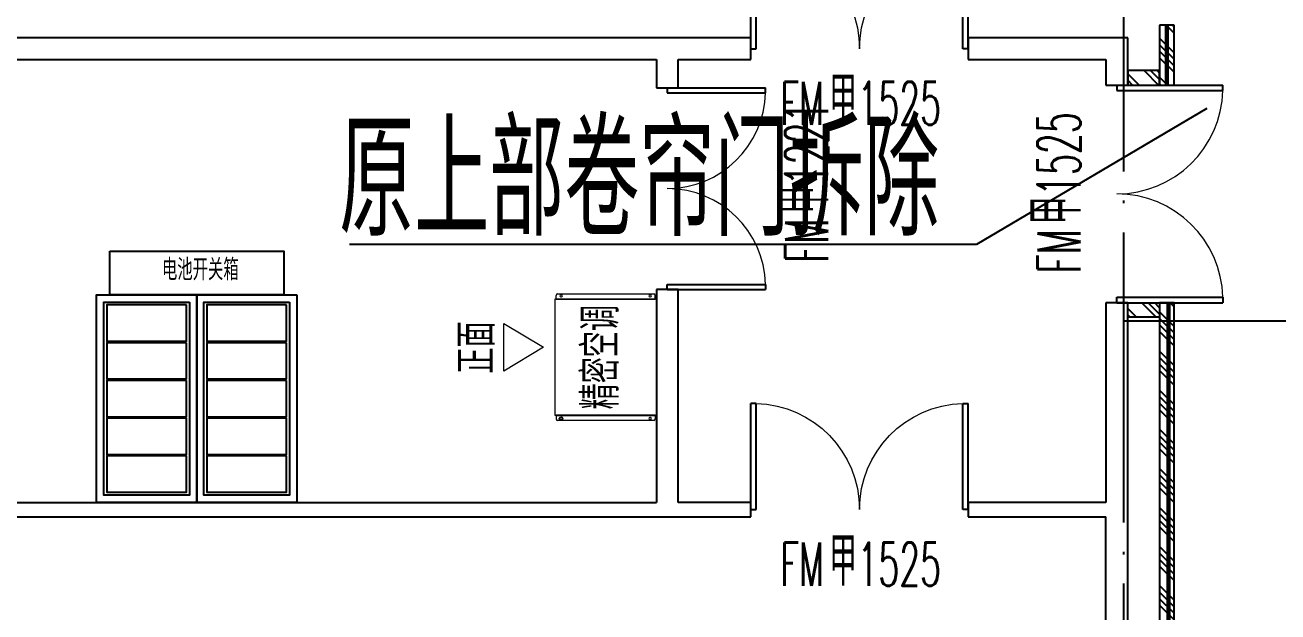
# Model space of a CAD drawing. Extents: x 758840 to 1108724, y -102573 to 143521.
# Drawn here: x 893760 to 902399, y 60083 to 64126 of the extents above; entities that cross this region are included whole.
import ezdxf

# ---------------------------------------------------------------- set-up
doc = ezdxf.new("R2010")
doc.units = 0
doc.header["$LTSCALE"] = 1000
doc.header["$MEASUREMENT"] = 0
for name, pattern in [('DASH', [0.35, 0.25, -0.1]), ('DASHDOT', [1, 0.5, -0.25, 0, -0.25]), ('DOTE', [2.42, 2, -0.2, 0.02, -0.2])]:
    doc.linetypes.add(name, pattern=pattern)
for name, color, linetype in [('01装修-房间名称', 7, 'Continuous'), ('02电气-设备', 255, 'Continuous'), ('DOOR_FIRE', 4, 'Continuous'), ('DOOR_FIRE_TEXT', 7, 'Continuous'), ('DOTE', 8, 'DOTE'), ('DUCT-新风管立管', 7, 'Continuous'), ('DX', 3, 'DASHDOT'), ('LWIRE', 1, 'Continuous'), ('WALL-MOVE', 6, 'Continuous'), ('内分隔填充', 193, 'Continuous'), ('内分隔墙体', 30, 'Continuous')]:
    doc.layers.add(name, color=color, linetype=linetype)
doc.layers.add('ACS_KT_LH', color=51, linetype='ACS-LH', lineweight=60)
doc.styles.add('_TCH_WINDOW', font='SIMPLEX.shx', dxfattribs={"width": 0.8, "height": 3.5, "bigfont": 'GBCBIG.shx'})
doc.styles.get("Standard").update_dxf_attribs({"font": 'gbenor.shx', "bigfont": 'gbcbig.shx'})
doc.styles.add('宋体', font='', dxfattribs={"width": 0.7})
doc.styles.add('设计说明', font='tssdeng.shx', dxfattribs={"width": 0.7, "bigfont": 'tssdchn.shx'})
doc.styles.get('宋体').set_extended_font_data('SimSun')
doc.linetypes.add('ACS-LH', pattern='A,1,-0.25,1,-0.25,1,-0.25,1,-0.4,["LH",宋体,S=0.25,R=0,X=-0.2,Y=-0.1],-0.4', length=5.55)

# ---------------------------------------------------------------- blocks, each defined once
blk = doc.blocks.new('*U362')
at = {"layer": 'DUCT-新风管立管', "color": 5, "ltscale": 5}
blk.add_lwpolyline([(-125, 275), (-125, -275), (125, -275), (125, 275)], close=True, dxfattribs=at)
blk = doc.blocks.new('*U363')
at = {"layer": '02电气-设备', "color": 0, "linetype": 'ByBlock', "lineweight": -2, "transparency": 16777216}
for p in [(0, 0), (260, 0), (520, 0), (780, 0), (1040, 0)]:
    blk.add_blockref('*U362', p, dxfattribs=at)
blk = doc.blocks.new('*U364')
at = {"layer": 'DUCT-新风管立管', "color": 5, "ltscale": 5}
blk.add_lwpolyline([(-125, 275), (-125, -275), (125, -275), (125, 275)], close=True, dxfattribs=at)
blk = doc.blocks.new('*U365')
at = {"layer": '02电气-设备', "color": 0, "linetype": 'ByBlock', "lineweight": -2, "transparency": 16777216}
for p in [(0, 0), (260, 0), (520, 0), (780, 0), (1040, 0)]:
    blk.add_blockref('*U364', p, dxfattribs=at)
blk = doc.blocks.new('精密空调 12.5KW')
at = {"layer": 'ACS_KT_LH', "linetype": 'ByBlock', "lineweight": 15}
for p, q in [((304.8, 1052.5), (632.7, 1052.5)), ((468.7, 779.5), (304.8, 1052.5)), ((632.7, 1052.5), (468.7, 779.5))]:
    blk.add_line(p, q, dxfattribs=at)
at = {"layer": 'DX', "linetype": 'ByBlock', "lineweight": 13}
for p, q in [((-3.1, 691.8), (-25.4, 691.8)), ((-3.1, 8.1), (-3.1, 691.8)), ((-0.4, 691.8), (-3.1, 691.8)), ((-0.4, 8.1), (-0.4, 691.8)), ((800.4, 691.8), (800.4, 8.1)), ((800.4, 691.8), (803.1, 691.8)), ((803.1, 691.8), (803.1, 8.1)), ((803.1, 691.8), (825.4, 691.8)), ((-35.4, 18.1), (-35.4, 681.8)), ((-28, 660), (-28, 654)), ((-16, 654), (-16, 660)), ((816, 660), (816, 654)), ((828, 654), (828, 660)), ((835.4, 681.8), (835.4, 18.1)), ((-28, 46), (-28, 40)), ((-3.1, 8.1), (-25.4, 8.1)), ((-16, 40), (-16, 46)), ((-0.4, 8.1), (-3.1, 8.1)), ((800.4, 8.1), (803.1, 8.1)), ((803.1, 8.1), (825.4, 8.1)), ((816, 46), (816, 40)), ((828, 40), (828, 46))]:
    blk.add_line(p, q, dxfattribs=at)
blk.add_lwpolyline([(0, 700), (0, 0), (800, 0), (800, 700)], close=True, dxfattribs=at)
blk.add_circle((-21.9, 657.8), 11.8, dxfattribs=at)
for centre, radius, start, end in [((-25.4, 681.8), 10, 90, 180), ((825.4, 681.8), 10, 0, 90), ((-22, 660), 6, 0, 180), ((-22, 654), 6, 180, 0), ((822, 660), 6, 0, 180), ((822, 654), 6, 180, 0), ((-25.4, 18.1), 10, 180, 270), ((-22, 46), 6, 0, 180), ((-22, 40), 6, 180, 0), ((822, 46), 6, 0, 180), ((822, 40), 6, 180, 0), ((825.4, 18.1), 10, 270, 0)]:
    blk.add_arc(centre, radius, start, end, dxfattribs=at)
at = {"linetype": 'ByBlock', "lineweight": 15}
blk.add_text('正面', height=250, dxfattribs=at).set_placement((287.2, 1115.2))
at = {"layer": 'LWIRE', "lineweight": -3}
blk.add_text('精密空调', height=250, dxfattribs=at).set_placement((39.9, 259.7))
blk = doc.blocks.new('$DorLib2D$00000002')
for p, q in [((-0.5, 0), (-0.5, 0.4875)), ((-0.475, 0.4875), (-0.5, 0.4875)), ((-0.475, 0), (-0.475, 0.4875)), ((0.475, 0), (0.475, 0.4875)), ((0.475, 0.4875), (0.5, 0.4875)), ((0.5, 0), (0.5, 0.4875)), ((-0.5, 0), (-0.475, 0)), ((0.5, 0), (0.475, 0))]:
    blk.add_line(p, q)
at = {"lineweight": 13}
for centre, start, end in [((-0.4875, 0), 0, 88.53072), ((0.4875, 0), 91.46928, 180)]:
    blk.add_arc(centre, 0.4875, start, end, dxfattribs=at)

msp = doc.modelspace()

# ---------------------------------------------------------------- hatches: boundary and pattern name
at = {"layer": '内分隔填充'}
h = msp.add_hatch(dxfattribs=at)
h.set_pattern_fill('ANSI34', color=256, scale=20, angle=90)
h.set_pattern_definition([(135, (17960.44, 56052.85), (-134.70384, -134.70384), []), (135, (17960.44, 56097.75), (-134.70384, -134.70384), []), (135, (17960.44, 56142.65), (-134.70384, -134.70384), []), (135, (17960.44, 56187.56), (-134.70384, -134.70384), [])])
h.paths.add_polyline_path([(901583.02, 62212.54), (901683.02, 62212.54), (901683.02, 57799.52), (901583.02, 57799.52)])
h.paths.add_polyline_path([(901683.02, 63712.54), (901583.02, 63712.54), (901583.02, 64125.52), (901683.02, 64125.52)])
h = msp.add_hatch(dxfattribs=at)
h.set_pattern_fill('ANSI34', color=256, scale=20, angle=90)
h.set_pattern_definition([(135, (0, 0), (-134.70384, -134.70384), []), (135, (3e-15, 44.9), (-134.70384, -134.70384), []), (135, (5e-15, 89.8), (-134.70384, -134.70384), []), (135, (8e-15, 134.7), (-134.70384, -134.70384), [])])
h.paths.add_polyline_path([(901363.02, 62212.54), (901583.02, 62212.54), (901583.02, 62112.63), (901363.02, 62112.63)])
h.paths.add_polyline_path([(901363.02, 63712.54), (901583.02, 63712.54), (901583.02, 63812.45), (901363.02, 63812.45)])

# ---------------------------------------------------------------- linework, layer by layer
at = {"layer": '01装修-房间名称'}
for p, q in [((901908.67, 63549.88), (900319.75, 62613.33)), ((900319.75, 62613.33), (895997.81, 62613.33))]:
    msp.add_line(p, q, dxfattribs=at)
at = {"layer": '02电气-设备', "color": 5, "ltscale": 5}
msp.add_lwpolyline([(894343.02, 62567.52), (895543.02, 62567.52), (895543.02, 62267.52), (894343.02, 62267.52)], close=True, dxfattribs=at)
at = {"layer": '02电气-设备', "color": 3, "ltscale": 5}
for points in [[(894943.02, 62267.52), (894943.02, 60837.52), (894253.02, 60837.52), (894253.02, 62267.52)], [(894893.02, 62217.52), (894893.02, 60887.52), (894303.02, 60887.52), (894303.02, 62217.52)], [(895633.02, 62267.52), (895633.02, 60837.52), (894943.02, 60837.52), (894943.02, 62267.52)], [(895583.02, 62217.52), (895583.02, 60887.52), (894993.02, 60887.52), (894993.02, 62217.52)]]:
    msp.add_lwpolyline(points, close=True, dxfattribs=at)
at = {"layer": 'DOTE'}
for p, q in [((901333.02, 103837.52), (901333.02, 34437.52)), ((901333.02, 62087.52), (912533.02, 62087.52))]:
    msp.add_line(p, q, dxfattribs=at)
at = {"layer": 'WALL-MOVE'}
for p, q in [((901583.02, 64125.52), (901583.02, 63712.54)), ((901683.02, 64125.52), (901583.02, 64125.52)), ((901683.02, 63712.54), (901683.02, 64125.52)), ((898188.06, 64037.54), (883162.57, 64037.54)), ((898763.26, 64037.54), (898188.06, 64037.54)), ((898763.26, 63887.54), (898763.26, 64037.54)), ((901363.02, 64037.54), (900263.26, 64037.54)), ((900263.26, 64037.54), (900263.26, 63887.54)), ((901363.02, 63712.54), (901363.02, 64037.54)), ((883162.57, 63887.54), (898113.06, 63887.54)), ((898113.06, 63887.54), (898113.06, 63694.33)), ((898263.06, 63887.54), (898763.26, 63887.54)), ((898263.06, 63694.33), (898263.06, 63887.54)), ((900263.26, 63887.54), (901213.02, 63887.54)), ((901213.02, 63887.54), (901213.02, 63712.54)), ((898113.06, 63694.33), (898263.06, 63694.33)), ((901213.02, 63712.54), (901363.02, 63712.54)), ((901583.02, 63712.54), (901683.02, 63712.54)), ((898263.06, 62304.35), (898113.06, 62304.35)), ((898113.06, 62304.35), (898113.06, 60837.52)), ((898263.06, 60837.52), (898263.06, 62304.35)), ((901363.02, 62212.54), (901213.02, 62212.54)), ((901213.02, 62212.54), (901213.02, 60837.52)), ((901363.02, 60787.52), (901363.02, 62212.54)), ((901683.02, 62212.54), (901583.02, 62212.54)), ((901583.02, 62212.54), (901583.02, 57799.52)), ((901683.02, 57799.52), (901683.02, 62212.54)), ((901213.02, 44637.52), (901213.02, 60737.52)), ((901363.02, 44487.52), (901363.02, 60787.52))]:
    msp.add_line(p, q, dxfattribs=at)
at = {"layer": 'WALL-MOVE', "color": 2}
for p, q in [((874338.02, 60837.52), (898113.06, 60837.52)), ((898763.26, 60837.52), (898263.06, 60837.52)), ((898763.26, 60737.52), (898763.26, 60837.52)), ((901213.02, 60837.52), (900263.26, 60837.52)), ((900263.26, 60837.52), (900263.26, 60737.52)), ((874263.02, 60737.52), (898188.06, 60737.52)), ((898188.06, 60737.52), (898763.26, 60737.52)), ((900263.26, 60737.52), (901213.02, 60737.52))]:
    msp.add_line(p, q, dxfattribs=at)
at = {"layer": 'WALL-MOVE'}
for points in [[(901363.02, 63712.54), (901583.02, 63712.54), (901583.02, 63812.45), (901363.02, 63812.45)], [(901363.02, 62212.54), (901583.02, 62212.54), (901583.02, 62112.63), (901363.02, 62112.63)]]:
    msp.add_lwpolyline(points, close=True, dxfattribs=at)
at = {"layer": '内分隔墙体', "linetype": 'DASH', "const_width": 30}
for points in [[(901633.02, 63712.54), (901633.02, 64125.52)], [(901645.02, 57799.52), (901645.02, 62212.54)]]:
    msp.add_lwpolyline(points, dxfattribs=at)

# ---------------------------------------------------------------- block references
at = {"layer": '02电气-设备', "color": 5, "rotation": 90}
msp.add_blockref('精密空调 12.5KW', (898113.06, 61437.52), dxfattribs=at)
at = {"layer": '02电气-设备', "color": 3, "rotation": 270}
for name, p in [('*U363', (894598.02, 62072.52)), ('*U365', (895288.02, 62072.52))]:
    msp.add_blockref(name, p, dxfattribs=at)
at = {"layer": 'DOOR_FIRE', "zscale": 150}
for p, xscale, yscale, rotation in [((899513.26, 63962.54), 1500, -1500, 180), ((898188.06, 62999.34), 1389.979619922313, 1389.979619922313, 270), ((901288.02, 62962.54), -1500, -1500, 90)]:
    msp.add_blockref('$DorLib2D$00000002', p, dxfattribs=dict(at, xscale=xscale, yscale=yscale, rotation=rotation))
at = {"layer": 'DOOR_FIRE', "xscale": -1500, "yscale": 1500, "zscale": 100}
msp.add_blockref('$DorLib2D$00000002', (899513.26, 60787.52), dxfattribs=at)

# ---------------------------------------------------------------- texts
at = {"layer": '01装修-房间名称', "style": '设计说明', "width": 0.7}
msp.add_text('原上部卷帘门拆除', height=777.574, dxfattribs=at).set_placement((895926.4, 62673.5))
at = {"layer": '02电气-设备', "color": 3, "ltscale": 5}
msp.add_text('电池开关箱', height=147, dxfattribs=at).set_placement((894703.3, 62367.08))
at = {"layer": 'DOOR_FIRE_TEXT', "style": '_TCH_WINDOW'}
for s, height, width, p in [('甲', 337.59, 0.8, (899302.97, 63437.54)), ('FM', 297.5, 0.564706, (898966.97, 63437.54)), ('1525', 297.5, 0.564706, (899499.56, 63437.54)), ('甲', 337.59, 0.8, (899302.97, 60262.52)), ('FM', 297.5, 0.564706, (898966.97, 60262.52)), ('1525', 297.5, 0.564706, (899499.56, 60262.52))]:
    msp.add_text(s, height=height, dxfattribs=dict(at, width=width)).set_placement(p)
for s, height, width, p in [('1221', 297.5, 0.564706, (899297.86, 63021.64)), ('1525', 297.5, 0.564706, (901038.02, 62948.84)), ('甲', 337.59, 0.8, (899297.86, 62825.05)), ('甲', 337.59, 0.8, (901038.02, 62752.24)), ('FM', 297.5, 0.564706, (899297.86, 62489.05)), ('FM', 297.5, 0.564706, (901038.02, 62416.24))]:
    msp.add_text(s, height=height, rotation=90, dxfattribs=dict(at, width=width)).set_placement(p)

doc.saveas('drawing.dxf')
